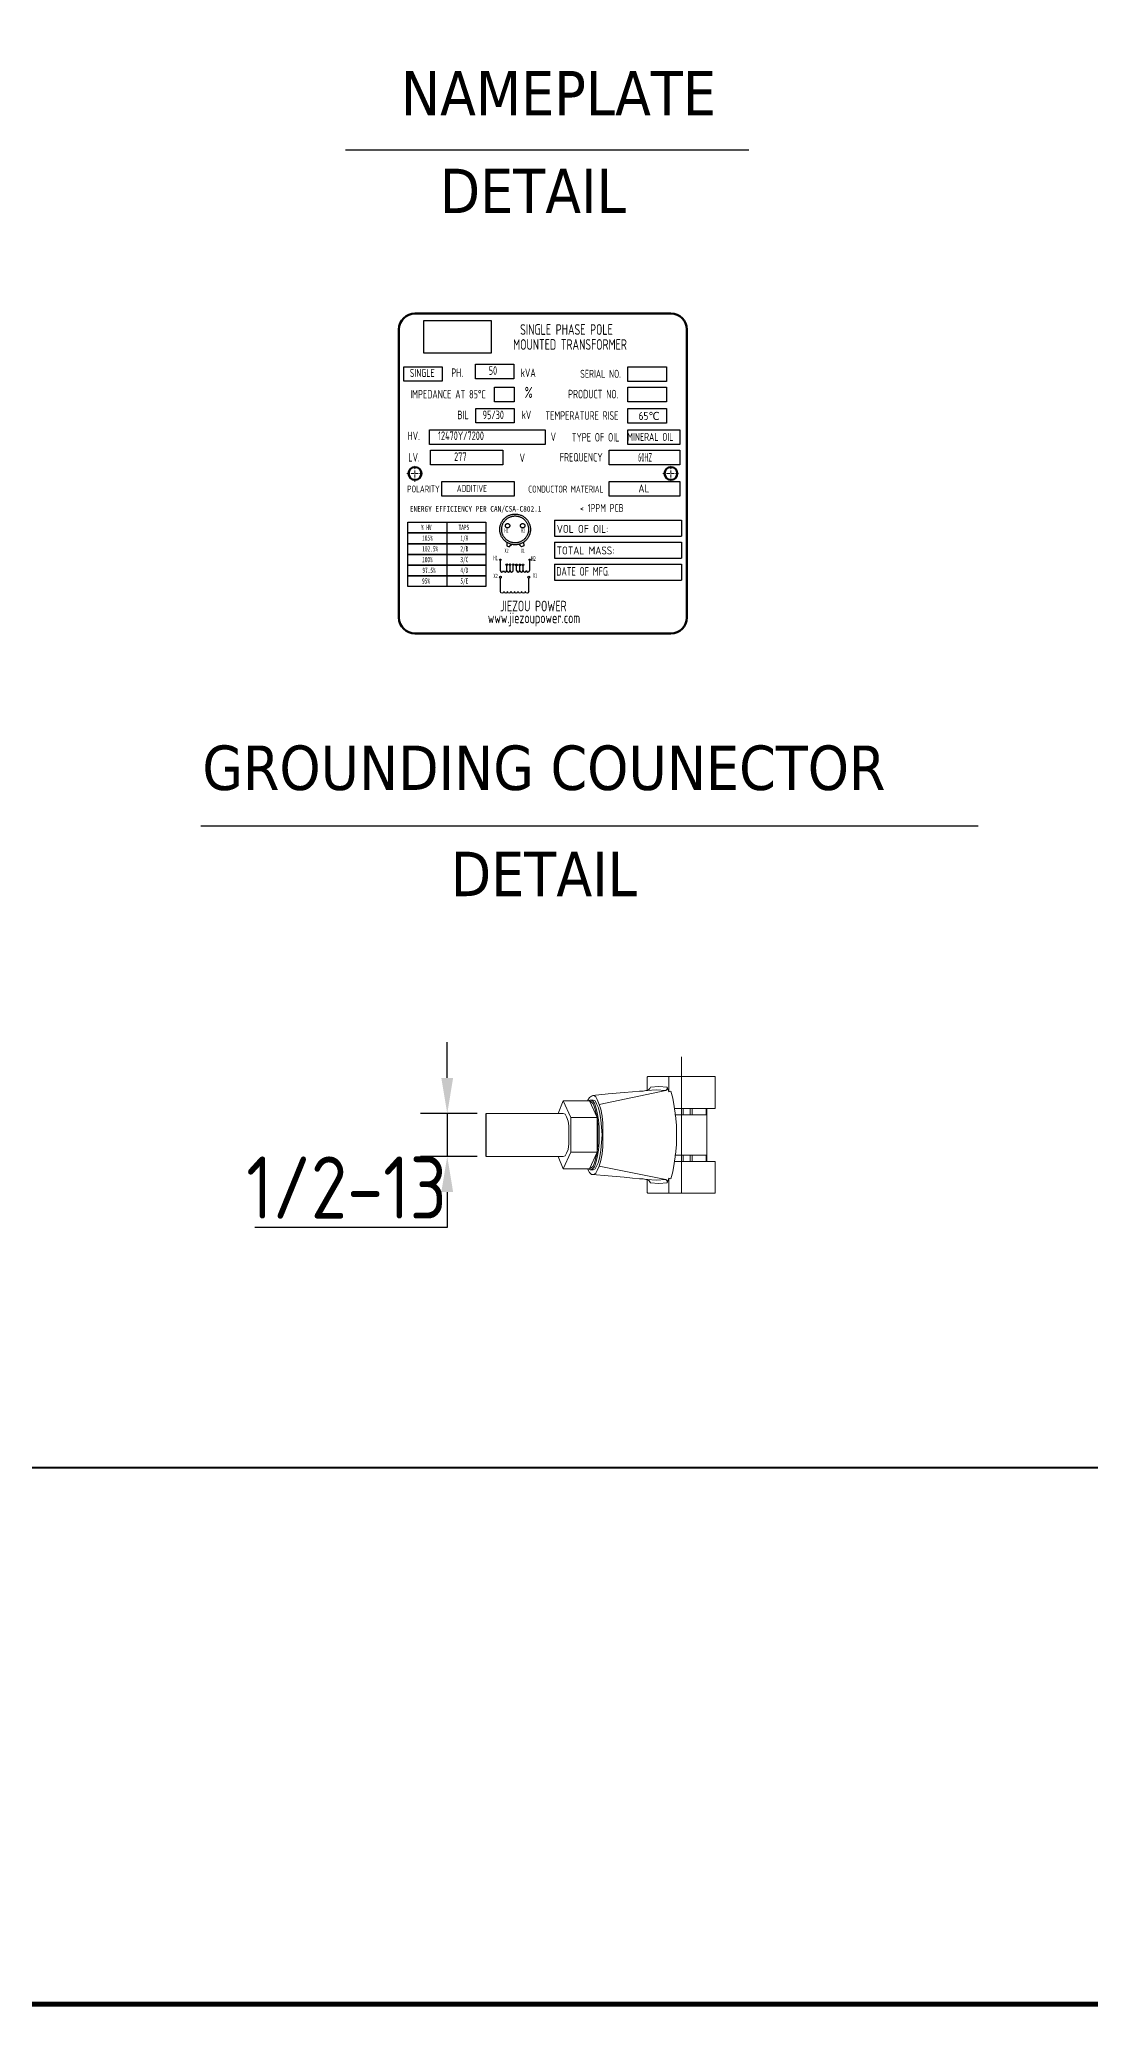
# Model space of a CAD drawing. Header units: millimetres. Extents: x 104833 to 218395, y -330386 to -125668.
# Drawn here: x 106755 to 107938, y -130186 to -127973 of the extents above; entities that cross this region are included whole.
import ezdxf
from ezdxf.enums import TextEntityAlignment as Align

# ---------------------------------------------------------------- set-up
doc = ezdxf.new("R2010")
doc.units = ezdxf.units.MM
doc.header["$LTSCALE"] = 13
for name, pattern in [('ACAD_ISO04W100', [30, 24, -3, 0, -3]), ('ACAD_ISO10W100', [18, 12, -3, 0, -3]), ('CENTER', [50.8, 31.75, -6.35, 6.35, -6.35])]:
    doc.linetypes.add(name, pattern=pattern)
doc.layers.get('0').update_dxf_attribs({"color": 1, "linetype": 'CENTER'})
for name, color, linetype in [('1', 4, 'Continuous'), ('2', 3, 'Continuous'), ('C00-00-00', 7, 'Continuous'), ('CORE', 5, 'Continuous'), ('PDF_Visible (ANSI)', 7, 'Continuous'), ('PDF_Visible Narrow (ANSI)', 7, 'Continuous')]:
    doc.layers.add(name, color=color, linetype=linetype)
doc.layers.add('标注、文本', color=3, linetype='Continuous', lineweight=25)
doc.layers.add('铁心', color=3, linetype='Continuous', lineweight=0)
doc.styles.add('11', font='')
doc.styles.add('pdm', font='gbenor.shx', dxfattribs={"width": 0.8, "bigfont": 'gbhzfs.shx'})
doc.styles.get("Standard").update_dxf_attribs({"font": 'gbenor.shx', "bigfont": 'gbcbig.shx'})
doc.styles.add('Tahoma$001', font='tahoma.ttf', dxfattribs={"height": 2.159784})
doc.styles.add('仿宋体', font='STFANGSO.TTF')
doc.styles.get('11').set_extended_font_data('FangSong_GB2312')
doc.dimstyles.new('1-15', dxfattribs={"dimscale": 20, "dimtxt": 3.5, "dimasz": 2, "dimexe": 1.5, "dimexo": 0.5, "dimgap": 0.5, "dimtad": 1, "dimtoh": 1, "dimdec": 1, "dimdsep": 46, "dimtxsty": 'Standard', "dimcen": 2.5, "dimclrd": 3, "dimclre": 3, "dimclrt": 3, "dimadec": 0, "dimazin": 2, "dimtfac": 1, "dimtdec": 1, "dimtmove": 0, "dimatfit": 2, "dimfxl": 1, "dimarcsym": 0})
picture_1 = doc.add_image_def('image1.png', size_in_pixel=(4611, 2244))

# ---------------------------------------------------------------- blocks, each defined once
blk = doc.blocks.new('*D535')
at = {"layer": 'Defpoints', "color": 0, "transparency": 16777216}
for p in [(107257.9, -129181.1), (107214.2, -129229.5), (107257.9, -129229.5)]:
    blk.add_point(p, dxfattribs=at)
at = {"layer": '标注、文本', "color": 3, "lineweight": -2, "transparency": 16777216}
for p, q in [((107214.2, -129141.1), (107214.2, -129101.1)), ((107247.9, -129181.1), (107184.2, -129181.1)), ((107214.2, -129181.1), (107214.2, -129229.5)), ((107247.9, -129229.5), (107184.2, -129229.5)), ((107214.2, -129269.5), (107214.2, -129309.5)), ((107214.2, -129309.5), (106997.6, -129309.5))]:
    blk.add_line(p, q, dxfattribs=at)
at = {"layer": '标注、文本', "color": 3, "transparency": 16777216}
for points in [[(107207.5, -129141.1), (107220.8, -129141.1), (107214.2, -129181.1)], [(107207.5, -129269.5), (107220.8, -129269.5), (107214.2, -129229.5)]]:
    blk.add_solid(points, dxfattribs=at)
at = {"layer": '标注、文本', "color": 3, "transparency": 16777216, "insert": (107100.9, -129264.5), "char_height": 70, "attachment_point": 5}
blk.add_mtext('1/2-13', dxfattribs=at)

msp = doc.modelspace()

# ---------------------------------------------------------------- linework, layer by layer
for p, q in [((107213.77, -128516.08), (107213.77, -128588.44)), ((107281.23, -128538.64), (107281.21, -128542.63)), ((107281.21, -128542.63), (107283.88, -128543.73)), ((107286.7, -128540.94), (107283.88, -128543.73)), ((107294.74, -128540.87), (107297.61, -128543.61)), ((107300.26, -128542.46), (107297.61, -128543.61)), ((107300.16, -128538.47), (107300.26, -128542.46))]:
    msp.add_line(p, q)
for points in [[(107169.84, -128516.08), (107257.7, -128516.08), (107257.7, -128528.14), (107169.84, -128528.14)], [(107169.84, -128528.14), (107257.7, -128528.14), (107257.7, -128540.2), (107169.84, -128540.2)], [(107169.84, -128540.2), (107257.7, -128540.2), (107257.7, -128552.26), (107169.84, -128552.26)], [(107169.84, -128552.26), (107257.7, -128552.26), (107257.7, -128564.32), (107169.84, -128564.32)], [(107169.84, -128564.32), (107257.7, -128564.32), (107257.7, -128576.38), (107169.84, -128576.38)], [(107169.84, -128576.38), (107257.7, -128576.38), (107257.7, -128588.44), (107169.84, -128588.44)]]:
    msp.add_lwpolyline(points, close=True)
for centre, radius in [((107290.57, -128524.12), 17.26), ((107290.57, -128524.12), 15.15), ((107282.02, -128519.97), 2.48), ((107299.07, -128519.97), 2.48)]:
    msp.add_circle(centre, radius)
at = {"layer": '1', "color": 0, "lineweight": 40}
msp.add_line((105243.44, -129579.29), (111305.72, -129579.29), dxfattribs=at)
at = {"layer": '1', "color": 0, "lineweight": 40, "const_width": 5.53}
msp.add_lwpolyline([(105243.44, -130183.15), (111305.72, -130183.15), (111305.72, -125825.89), (105243.44, -125825.89), (105243.44, -130183.15)], dxfattribs=at)
at = {"layer": '2'}
for p, q in [((107273.8, -128559.22), (107273.8, -128570.25)), ((107306.82, -128559.22), (107306.82, -128570.25))]:
    msp.add_line(p, q, dxfattribs=at)
for points in [[(107274.02, -128593.87), (107274.02, -128578.83)], [(107305.96, -128593.91), (107305.96, -128578.86)]]:
    msp.add_lwpolyline(points, dxfattribs=at)
for centre, radius in [((107273.8, -128558.33), 0.89), ((107306.82, -128558.33), 0.89), ((107273.99, -128577.84), 0.992), ((107281.15, -128563.78), 0.945), ((107284.8, -128563.78), 0.945), ((107288.47, -128563.78), 0.945), ((107292.15, -128564.03), 0.945), ((107295.8, -128564.03), 0.945), ((107299.47, -128564.03), 0.945), ((107305.93, -128577.87), 0.992)]:
    msp.add_circle(centre, radius, dxfattribs=at)
for centre in [(107275.63, -128570.25), (107279.3, -128570.25), (107282.96, -128570.25), (107286.63, -128570.25), (107293.98, -128570.25), (107297.65, -128570.25), (107301.32, -128570.25), (107304.99, -128570.25)]:
    msp.add_arc(centre, 1.83, 180, 0, dxfattribs=at)
for points in [[(107277.99, -128593.91), (107277.99, -128595.02), (107277.09, -128595.92), (107275.97, -128595.92), (107274.86, -128595.92), (107273.96, -128595.02), (107273.96, -128593.91)], [(107281.96, -128593.91), (107281.96, -128595.02), (107281.05, -128595.92), (107279.94, -128595.92), (107278.83, -128595.92), (107277.92, -128595.02), (107277.92, -128593.91)], [(107285.93, -128593.91), (107285.93, -128595.02), (107285.02, -128595.92), (107283.91, -128595.92), (107282.8, -128595.92), (107281.89, -128595.02), (107281.89, -128593.91)], [(107289.89, -128593.91), (107289.89, -128595.02), (107288.99, -128595.92), (107287.88, -128595.92), (107286.76, -128595.92), (107285.86, -128595.02), (107285.86, -128593.91)], [(107293.93, -128593.91), (107293.93, -128595.02), (107293.02, -128595.92), (107291.91, -128595.92), (107290.8, -128595.92), (107289.89, -128595.02), (107289.89, -128593.91)], [(107297.89, -128593.91), (107297.89, -128595.02), (107296.99, -128595.92), (107295.88, -128595.92), (107294.77, -128595.92), (107293.86, -128595.02), (107293.86, -128593.91)], [(107301.93, -128593.91), (107301.93, -128595.02), (107301.02, -128595.92), (107299.91, -128595.92), (107298.8, -128595.92), (107297.89, -128595.02), (107297.89, -128593.91)], [(107305.96, -128593.91), (107305.96, -128595.02), (107305.06, -128595.92), (107303.94, -128595.92), (107302.83, -128595.92), (107301.93, -128595.02), (107301.93, -128593.91)]]:
    msp.add_open_spline(points, degree=3, knots=[0, 0, 0, 0, 1, 1, 1, 2, 2, 2, 2], dxfattribs=at)
at = {"layer": 'C00-00-00', "lineweight": 25}
for p, q in [((107194.15, -128412.16), (107324.35, -128412.16)), ((107194.15, -128428.47), (107194.15, -128412.16)), ((107324.35, -128412.16), (107324.35, -128428.47)), ((107324.35, -128428.47), (107194.15, -128428.47)), ((107335.01, -128513.87), (107477.74, -128513.87)), ((107335.01, -128513.87), (107335.01, -128531.77)), ((107477.74, -128513.87), (107477.74, -128531.77)), ((107335.01, -128531.77), (107477.74, -128531.77)), ((107335.01, -128538.54), (107477.74, -128538.54)), ((107335.01, -128538.54), (107335.01, -128556.44)), ((107335.01, -128556.44), (107477.74, -128556.44)), ((107477.74, -128538.54), (107477.74, -128556.44)), ((107335.01, -128563.21), (107477.74, -128563.21)), ((107335.01, -128563.21), (107335.01, -128581.11)), ((107477.74, -128563.21), (107477.74, -128581.11)), ((107335.01, -128581.11), (107477.74, -128581.11))]:
    msp.add_line(p, q, dxfattribs=at)
for points in [[(107165.28, -128341.15), (107208.56, -128341.15), (107208.56, -128357.45), (107165.28, -128357.45)], [(107245.84, -128338.23), (107289.12, -128338.23), (107289.12, -128354.54), (107245.84, -128354.54)], [(107417.56, -128341.26), (107460.84, -128341.26), (107460.84, -128357.57), (107417.56, -128357.57)], [(107267.39, -128364.16), (107289.49, -128364.16), (107289.49, -128380.46), (107267.39, -128380.46)], [(107417.56, -128364.27), (107460.84, -128364.27), (107460.84, -128380.58), (107417.56, -128380.58)], [(107246.21, -128388.08), (107289.49, -128388.08), (107289.49, -128404.39), (107246.21, -128404.39)], [(107417.56, -128388.2), (107460.84, -128388.2), (107460.84, -128404.51), (107417.56, -128404.51)], [(107417.56, -128412.16), (107475.87, -128412.16), (107475.87, -128428.47), (107417.56, -128428.47)], [(107195.38, -128435.02), (107276.76, -128435.02), (107276.76, -128451.48), (107195.38, -128451.48)], [(107396.3, -128435.02), (107475.87, -128435.02), (107475.87, -128451.48), (107396.3, -128451.48)], [(107208.11, -128470.29), (107289.49, -128470.29), (107289.49, -128486.75), (107208.11, -128486.75)], [(107396.42, -128470.29), (107475.87, -128470.29), (107475.87, -128486.75), (107396.42, -128486.75)]]:
    msp.add_lwpolyline(points, close=True, dxfattribs=at)
at = {"layer": 'CORE', "color": 0, "linetype": 'ByBlock'}
msp.add_line((107257.91, -129229.54), (107257.91, -129181.1), dxfattribs=at)
at = {"layer": 'PDF_Visible (ANSI)', "lineweight": 13}
msp.add_line((107439.55, -129140.08), (107515.73, -129139.69), dxfattribs=at)
for points in [[(107377.45, -129160.79), (107395.41, -129159.22), (107413.38, -129157.66), (107422.76, -129156.88), (107430.57, -129156.1), (107434.48, -129156.1), (107437.6, -129155.32), (107439.95, -129155.32), (107439.95, -129155.32)], [(107460.26, -129155.32), (107385.26, -129170.94), (107386.82, -129176.41), (107388.38, -129184.22), (107389.16, -129192.04), (107389.16, -129200.63), (107389.16, -129210.01), (107389.16, -129218.6), (107388.38, -129226.41), (107386.82, -129234.22), (107385.26, -129240.47)], [(107438.38, -129155.32), (107439.16, -129155.32)], [(107439.16, -129142.04), (107439.16, -129140.47), (107439.95, -129139.69)], [(107439.16, -129155.32), (107439.16, -129142.04)], [(107443.07, -129151.41), (107442.29, -129152.97), (107441.51, -129153.76), (107440.73, -129154.54), (107439.16, -129155.32)], [(107461.82, -129151.41), (107463.38, -129156.88), (107463.38, -129139.69), (107439.95, -129139.69)], [(107460.26, -129155.32), (107461.04, -129154.54), (107461.82, -129153.76), (107461.82, -129151.41)], [(107515.73, -129175.63), (107515.73, -129139.69), (107463.38, -129139.69)], [(107382.91, -129185.79), (107374.32, -129167.04), (107344.63, -129167.04), (107339.16, -129181.1)], [(107382.91, -129224.85), (107382.91, -129185.79), (107353.23, -129185.79), (107344.63, -129167.04)], [(107371.98, -129167.04), (107374.32, -129163.13), (107376.66, -129161.57), (107379.01, -129160.79), (107381.35, -129162.35), (107382.91, -129165.47), (107385.26, -129170.94)], [(107372.76, -129243.6), (107375.1, -129244.38), (107377.45, -129243.6), (107379.79, -129241.26), (107381.35, -129236.57), (107382.91, -129230.32), (107384.48, -129222.51), (107385.26, -129213.91), (107385.26, -129205.32), (107385.26, -129196.72), (107384.48, -129188.13), (107382.91, -129180.32), (107381.35, -129174.07), (107379.79, -129169.38), (107377.45, -129167.04), (107375.1, -129166.26), (107372.76, -129167.04)], [(107374.32, -129167.04), (107375.88, -129167.82), (107378.23, -129170.16), (107379.79, -129174.07), (107381.35, -129179.54), (107382.91, -129185.79), (107383.7, -129193.6), (107383.7, -129201.41), (107383.7, -129209.22), (107383.7, -129217.04), (107382.91, -129224.85), (107381.35, -129231.1), (107379.79, -129236.57), (107378.23, -129240.47), (107375.88, -129242.82), (107374.32, -129243.6)], [(107378.23, -129166.26), (107380.57, -129167.04), (107382.13, -129170.16), (107384.48, -129174.85), (107386.04, -129181.1), (107386.82, -129188.13), (107387.6, -129196.72), (107388.38, -129205.32), (107387.6, -129213.91), (107386.82, -129222.51), (107386.04, -129229.54), (107384.48, -129235.79), (107382.13, -129240.47), (107380.57, -129243.6), (107378.23, -129244.38), (107375.1, -129244.38)], [(107378.23, -129166.26), (107375.1, -129166.26)], [(107465.73, -129156.1), (107463.38, -129156.88)], [(107465.73, -129254.54), (107468.07, -129246.72), (107469.63, -129237.35), (107471.2, -129227.19), (107471.98, -129216.26), (107471.98, -129205.32), (107471.98, -129194.38), (107471.2, -129183.44), (107469.63, -129173.29), (107468.07, -129163.91), (107465.73, -129156.1)], [(107470.41, -129175.63), (107515.73, -129175.63)], [(107479.79, -129182.66), (107479.79, -129175.63)], [(107487.6, -129182.66), (107487.6, -129175.63)], [(107489.95, -129182.66), (107489.95, -129175.63)], [(107505.57, -129182.66), (107505.57, -129175.63)], [(107506.35, -129175.63), (107506.35, -129235.01)], [(107344.63, -129181.1), (107346.98, -129181.88), (107348.54, -129185.01), (107350.1, -129189.69), (107350.88, -129195.16), (107350.88, -129202.19), (107350.88, -129208.44), (107350.88, -129215.47), (107350.1, -129221.72), (107348.54, -129225.63), (107346.98, -129228.76), (107344.63, -129229.54), (107257.91, -129229.54)], [(107344.63, -129181.1), (107257.91, -129181.1)], [(107374.32, -129243.6), (107382.91, -129224.85), (107353.23, -129224.85), (107353.23, -129185.79)], [(107505.57, -129182.66), (107470.41, -129182.66)], [(107374.32, -129243.6), (107344.63, -129243.6), (107339.16, -129229.54)], [(107344.63, -129243.6), (107353.23, -129224.85)], [(107385.26, -129240.47), (107382.91, -129245.16), (107381.35, -129248.29), (107379.01, -129249.85), (107376.66, -129249.85), (107374.32, -129247.51), (107371.98, -129243.6)], [(107460.26, -129255.32), (107385.26, -129240.47)], [(107505.57, -129227.97), (107470.41, -129227.97)], [(107470.41, -129235.01), (107515.73, -129235.01), (107515.73, -129270.94)], [(107479.79, -129227.97), (107479.79, -129235.01)], [(107487.6, -129227.97), (107487.6, -129235.01)], [(107489.95, -129227.97), (107489.95, -129235.01)], [(107505.57, -129227.97), (107505.57, -129235.01)], [(107439.95, -129255.32), (107437.6, -129255.32), (107434.48, -129254.54), (107430.57, -129254.54), (107422.76, -129253.76), (107413.38, -129252.97), (107395.41, -129251.41), (107377.45, -129249.85)], [(107439.16, -129255.32), (107438.38, -129255.32)], [(107439.16, -129255.32), (107439.16, -129268.6)], [(107439.16, -129255.32), (107440.73, -129256.1), (107441.51, -129256.88), (107443.07, -129259.22)], [(107463.38, -129253.76), (107463.38, -129270.94), (107439.95, -129270.94)], [(107461.82, -129259.22), (107461.82, -129258.44), (107461.82, -129256.88), (107461.04, -129256.1), (107460.26, -129255.32)], [(107461.82, -129259.22), (107463.38, -129253.76)], [(107463.38, -129253.76), (107465.73, -129254.54)], [(107439.95, -129270.94), (107439.16, -129270.16), (107439.16, -129268.6)], [(107515.73, -129270.94), (107463.38, -129270.94)]]:
    msp.add_lwpolyline(points, dxfattribs=at)
at = {"layer": 'PDF_Visible Narrow (ANSI)', "lineweight": 13}
for points in [[(107439.16, -129155.32), (107449.32, -129154.54), (107460.26, -129155.32)], [(107461.82, -129151.41), (107452.45, -129150.63), (107443.07, -129151.41)], [(107460.26, -129255.32), (107449.32, -129256.1), (107439.16, -129255.32)], [(107443.07, -129259.22), (107452.45, -129260.01), (107461.82, -129259.22)]]:
    msp.add_lwpolyline(points, dxfattribs=at)
at = {"layer": '标注、文本'}
for p, q in [((107099.81, -128097.16), (107553.48, -128097.16)), ((107281.15, -128570.25), (107281.15, -128564.73)), ((107284.8, -128570.25), (107284.8, -128564.73)), ((107288.47, -128570.25), (107288.47, -128564.73)), ((107292.15, -128570.49), (107292.15, -128564.97)), ((107295.8, -128570.49), (107295.8, -128564.97)), ((107299.47, -128570.49), (107299.47, -128564.97)), ((106936.98, -128857.55), (107811.66, -128857.55))]:
    msp.add_line(p, q, dxfattribs=at)
at = {"layer": '标注、文本', "color": 0, "linetype": 'ByBlock', "lineweight": 70}
for p, q in [((107177.87, -128281.24), (107465.87, -128281.24)), ((107159.87, -128623.24), (107159.87, -128299.24)), ((107483.87, -128299.24), (107483.87, -128623.24)), ((107465.87, -128641.24), (107177.87, -128641.24))]:
    msp.add_line(p, q, dxfattribs=at)
at = {"layer": '标注、文本', "color": 1, "linetype": 'ACAD_ISO10W100', "lineweight": 13, "ltscale": 0.02}
for p, q in [((107168.78, -128461.23), (107186.97, -128461.18)), ((107177.89, -128470.48), (107177.85, -128451.93)), ((107456.78, -128461.23), (107474.97, -128461.18)), ((107465.89, -128470.48), (107465.85, -128451.93))]:
    msp.add_line(p, q, dxfattribs=at)
at = {"layer": '标注、文本', "color": 1, "linetype": 'ACAD_ISO04W100', "lineweight": 15}
msp.add_line((107477.64, -129270.94), (107477.64, -129117.39), dxfattribs=at)
at = {"layer": '标注、文本', "color": 0, "linetype": 'ByBlock', "lineweight": 70}
for centre in [(107177.87, -128461.21), (107465.87, -128461.21)]:
    msp.add_circle(centre, 7.2, dxfattribs=at)
for centre, start, end in [((107177.87, -128299.24), 90, 180), ((107465.87, -128299.24), 0, 90), ((107177.87, -128623.24), 180, 270), ((107465.87, -128623.24), 270, 0)]:
    msp.add_arc(centre, 18, start, end, dxfattribs=at)

# ---------------------------------------------------------------- texts
at = {"layer": '2'}
for s, height, style, width, p in [('ENERGY EFFICIENCY PER CAN/CSA-C802.1', 6.3, '11', 0.8, (107172.14, -128504.15)), ('%%% HV', 6.048, '仿宋体', 0.6, (107184.68, -128524.83)), ('105%%%', 6.048, '仿宋体', 0.6, (107185.89, -128536.89)), ('TAPS', 6.048, '仿宋体', 0.6, (107226.98, -128524.83)), ('1/A', 6.048, '仿宋体', 0.6, (107228.99, -128536.89)), ('H1', 4.645, '仿宋体', 0.6, (107278.64, -128527.73)), ('H2', 4.645, '仿宋体', 0.6, (107297.4, -128527.73)), ('100%%%', 6.048, '仿宋体', 0.6, (107185.89, -128561.01)), ('102.5%%%', 6.048, '仿宋体', 0.6, (107186.05, -128548.95)), ('3/C', 6.048, '仿宋体', 0.6, (107228.99, -128561.01)), ('2/B', 6.048, '仿宋体', 0.6, (107228.99, -128548.95)), ('H1', 5.332, '仿宋体', 0.6, (107266.02, -128558.88)), ('X2', 4.645, '仿宋体', 0.6, (107278.67, -128550.43)), ('X1', 4.645, '仿宋体', 0.6, (107297, -128550.28)), ('H2', 5.332, '仿宋体', 0.6, (107308.66, -128559.6)), ('95%%%', 6.048, '仿宋体', 0.6, (107185.89, -128585.13)), ('97.5%%%', 6.048, '仿宋体', 0.6, (107186.28, -128573.07)), ('4/D', 6.048, '仿宋体', 0.6, (107228.99, -128573.07)), ('5/E', 6.048, '仿宋体', 0.6, (107228.99, -128585.13)), ('X2', 4.877, '仿宋体', 0.6, (107266.22, -128578.86)), ('X1', 4.877, '仿宋体', 0.6, (107310.46, -128578.43))]:
    msp.add_text(s, height=height, dxfattribs=dict(at, style=style, width=width)).set_placement(p)
at = {"layer": '标注、文本', "style": 'pdm'}
for s, height, width, p in [('MOUNTED TRANSFORMER', 12, 0.8, (107288.31, -128322.07)), ('ADDITIVE', 7.8, 0.72, (107224.95, -128481.95)), ('www.jiezoupower.com', 12, 0.8, (107259.86, -128629.63)), ('JIEZOU POWER', 12, 0.8, (107273.75, -128616.31))]:
    msp.add_text(s, height=height, dxfattribs=dict(at, width=width)).set_placement(p)
for s, height, width, p in [('SINGLE PHASE POLE ', 12, 0.8, (107350.91, -128299.24)), ('SINGLE', 9, 0.72, (107186.03, -128348.08)), ('PH.', 9.6, 0.72, (107225.37, -128347.81)), ('50', 9.6, 0.72, (107265.59, -128345.44)), ('kVA', 9.6, 0.72, (107305.27, -128347.93)), ('SERIAL NO.', 9, 0.72, (107386.71, -128349.07)), ('IMPEDANCE AT 85°C ', 9.6, 0.72, (107217.11, -128372.03)), ('%%%', 12.6, 0.72, (107305.81, -128369.99)), ('PRODUCT NO.', 9.6, 0.72, (107378.4, -128371.9)), ('BIL', 9.6, 0.72, (107232, -128395.37)), ('95/30', 9.6, 0.72, (107265.96, -128395.3)), ('kV', 9.6, 0.72, (107303.29, -128395.17)), ('TEMPERATURE RISE', 9.6, 0.72, (107365.71, -128396.02)), ('HV.', 9.6, 0.72, (107176.45, -128418.83)), ('12470Y/7200', 9.6, 0.72, (107229.63, -128418.73)), ('V', 9.6, 0.72, (107333.52, -128419.93)), ('TYPE OF OIL', 9.6, 0.72, (107381.11, -128420.48)), ('MINERAL OIL', 9, 0.72, (107442.76, -128420.05)), ('LV.', 9.6, 0.72, (107176.78, -128443.04)), ('277', 9.6, 0.72, (107228.91, -128442.23)), ('V', 9.6, 0.8, (107298.61, -128443.61)), ('FREQUENCY', 9.6, 0.72, (107364.93, -128442.96)), ('60HZ', 9.6, 0.5, (107436.77, -128443.06)), ('POLARITY', 7.8, 0.72, (107187.4, -128478.63)), ('CONDUCTOR MATERIAL', 7.8, 0.72, (107347.59, -128478.78)), ('< 1PPM PCB', 9, 0.72, (107388.1, -128500.08))]:
    msp.add_text(s, height=height, dxfattribs=dict(at, width=width)).set_placement(p, align=Align.MIDDLE_CENTER)
for s, p in [('65℃', (107429.45, -128400.97)), ('AL', (107429.22, -128482.53)), ('VOL OF OIL:', (107337.42, -128528.03)), ('TOTAL MASS:', (107337.29, -128552.33))]:
    msp.add_text(s, height=9, dxfattribs=at).set_placement(p)
at = {"layer": '标注、文本', "style": 'pdm', "width": 0.72}
msp.add_text('DATE OF MFG.', height=9.6, dxfattribs=at).set_placement((107336.85, -128571.32), align=Align.MIDDLE_LEFT)
at = {"layer": '铁心', "lineweight": 13, "style": 'Tahoma$001'}
for s, p in [('NAMEPLATE', (107162, -128058.41)), ('DETAIL', (107205.77, -128168.35)), ('GROUNDING COUNECTOR', (106938.62, -128817.21)), ('DETAIL', (107218.21, -128936.7))]:
    msp.add_text(s, height=50, dxfattribs=at).set_placement(p)

# ---------------------------------------------------------------- dimensions: what is measured, and where the dimension line sits
at = {"layer": '标注、文本'}
dim = msp.add_aligned_dim(p1=(107257.91, -129181.1), p2=(107257.91, -129229.54), distance=-43.75, text='1/2-13', dimstyle='1-15', dxfattribs=at)
dim.commit()
dim.dimension.update_dxf_attribs({"geometry": '*D535', "text_midpoint": (107100.87, -129264.54)})

# ---------------------------------------------------------------- pictures from other files: only their frames are drawn
image = msp.add_image(picture_1, insert=(107187.98, -128326), size_in_units=(75.63, 36.81), dxfattribs=at)
image.dxf.flags = 7

doc.saveas('drawing.dxf')
